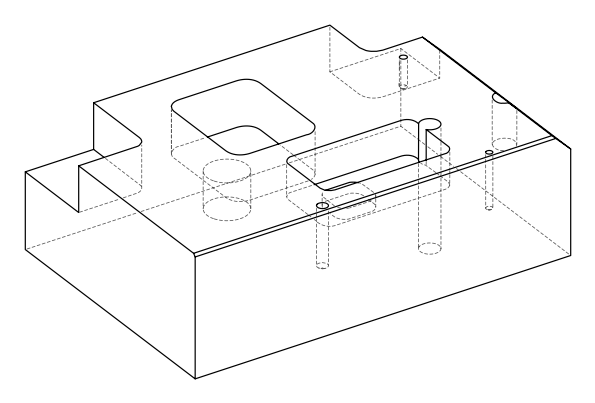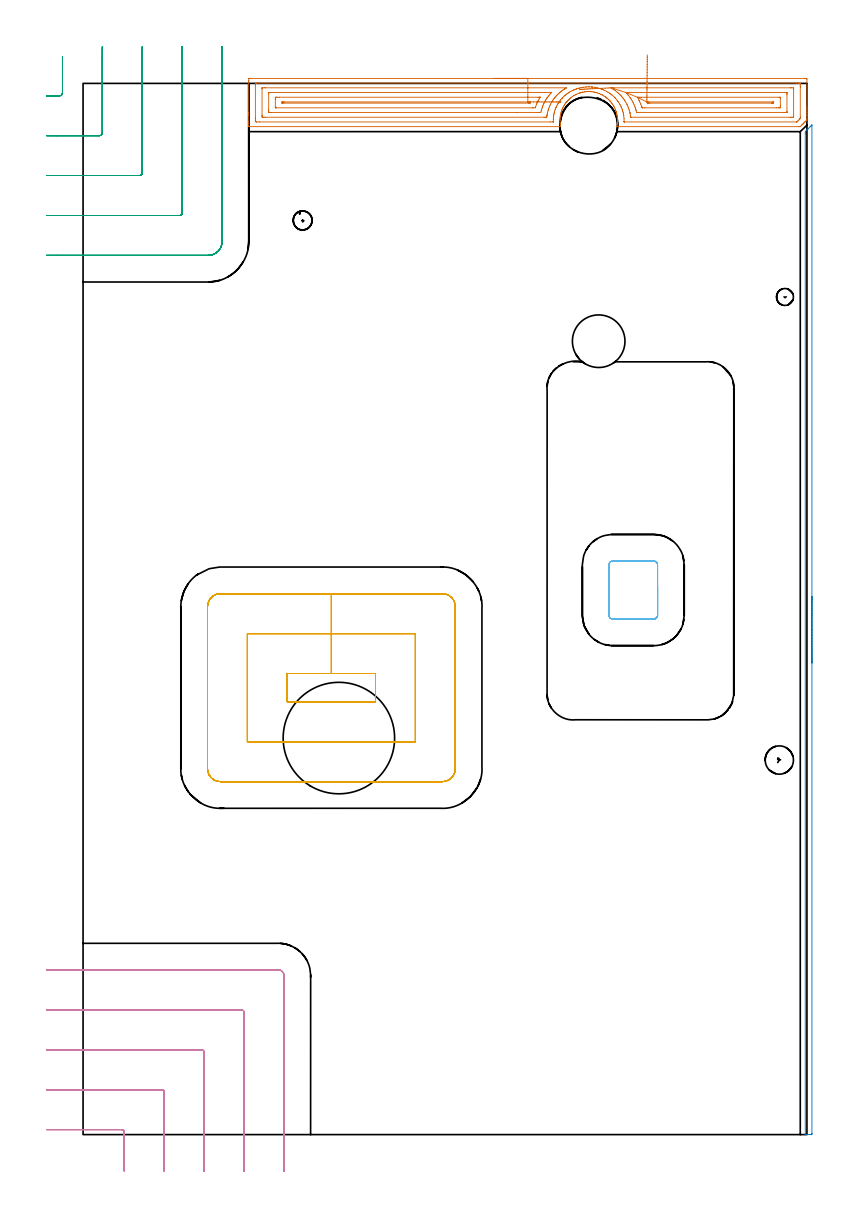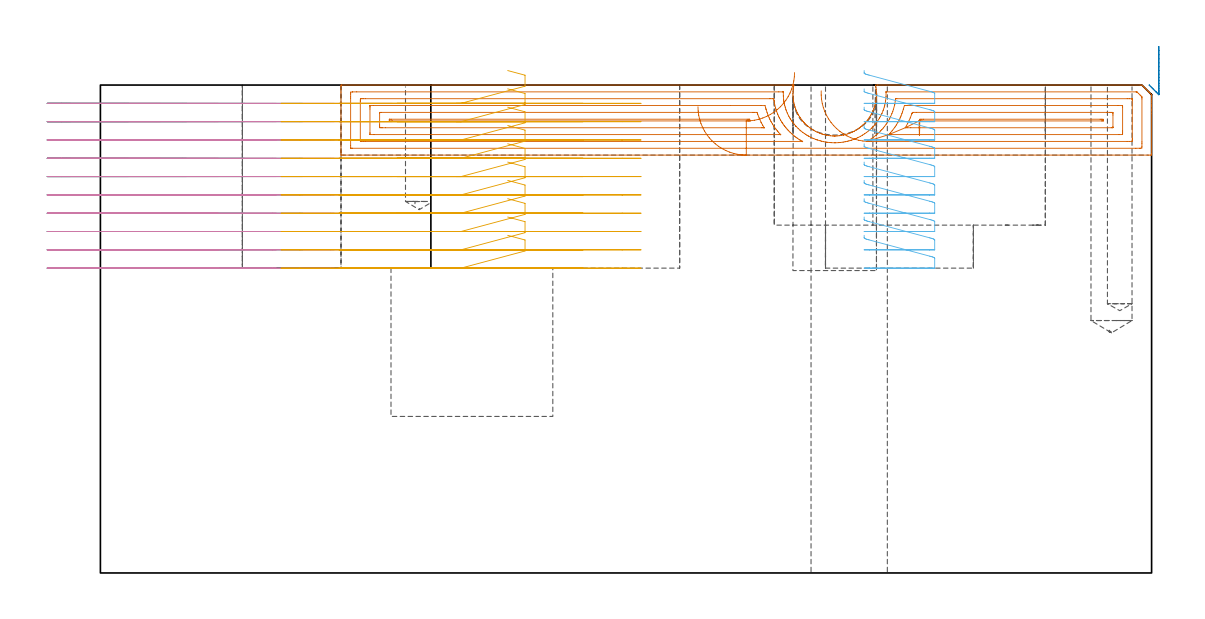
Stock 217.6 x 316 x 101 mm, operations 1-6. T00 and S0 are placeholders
(PLAN: 20 operations, 11 tool changes, 58.3 min)
(1 AREA_MILL | FG_CHAMFER_SURFACE | UGT0205_001 | 7.92 min | 18385 mm3)
(2 AREA_MILL_1 | FG_CHAMFER_SURFACE_1 | UGT0205_001 | 2.57 min | 605 mm3)
(3 MILL_CORNER_NOTCH_RECTANGULAR | CORNER_NOTCH_RECTANGULAR | NXT0201_012 | Follow Part, ap 4, ae 75% | 7.78 min | 110725 mm3)
(4 MILL_CORNER_NOTCH_RECTANGULAR_1 | CORNER_NOTCH_RECTANGULAR_1 | NXT0201_012 | Follow Part, ap 4, ae 75% | 9.56 min | 148318 mm3)
(5 MILL_RECTANGULAR_POCKET | POCKET_RECTANGULAR_STRAIGHT | NXT0201_012 | Follow Part, ap 4, ae 75% | 11.41 min | 244087 mm3)
(6 MILL_RECTANGULAR_POCKET_1 | POCKET_RECTANGULAR_STRAIGHT_1 | NXT0201_012 | Follow Part, ap 4, ae 75% | 2.33 min | 36065 mm3)
(7 MILL_RECTANGULAR_POCKET_2 | POCKET_RECTANGULAR_STRAIGHT_2 | NXT0201_011 | Follow Part, ap 3, ae 75% | 13.77 min | 145979 mm3)
(8 MILL_BLIND_HOLE_FROM_SOLID_MATERIAL | STEP1POCKET | NXT0201_011 | Spiral | 1 min | 8339 mm3)
(9 INDEXABLE_INSERT_DRILL_BLIND_HOLE_FROM_SOLID | STEP1POCKET_1 | NXT0302_014 | 0.14 min | 11086 mm3)
(10 DRILL_TO_ENLARGE_BLIND_HOLE | STEP1POCKET_1 | UGT0301_383 | 0.14 min | 15949 mm3)
(11 SPOT_DRILL | STEP1HOLE | NXT0321_9005460120000 | 0.03 min | 19 mm3)
(12 SPOT_DRILL_1 | STEP1POCKET_2 | NXT0321_9005460120000 | 0.03 min | 0 mm3)
(13 SPOT_DRILL_2 | STEP1POCKET_3 | NXT0321_9005460120000 | 0.03 min | 3 mm3)
(14 SPOT_DRILL_3 | STEP1POCKET_4 | NXT0321_9005460120000 | 0.03 min | 1 mm3)
(15 DRILL_BLIND_HOLE_INTO_CENTER | STEP1HOLE | UGT0301_480 | 0.06 min | 613 mm3)
(16 GUN_DRILL_THROUGH_HOLE | STEP1HOLE | UGT0307_007 | 0.56 min | 7292 mm3)
(17 DRILL_TO_ENLARGE_THROUGH_HOLE | STEP1HOLE | UGT0301_240 | 0.44 min | 11530 mm3)
(18 DRILL_BLIND_HOLE_INTO_CENTER_1 | STEP1POCKET_2 | UGT0301_480 | 0.21 min | 2807 mm3)
(19 DRILL_BLIND_HOLE_INTO_CENTER_2 | STEP1POCKET_3 | UGT0301_175 | 0.2 min | 947 mm3)
(20 DRILL_BLIND_HOLE_INTO_CENTER_3 | STEP1POCKET_4 | UGT0301_180 | 0.11 min | 612 mm3)
(TOOL UGT0205_001 | Chamfer Mill 20 x 3 x 45 deg. | D20 FL50 Z2)
(TOOL NXT0201_012 | ENDMILL 16mm [2P460-1600-NA 1630] | D16 FL38 Z6)
(TOOL NXT0201_011 | ENDMILL 12mm [2P460-1200-NA 1630] | D12 FL38 Z6)
(TOOL NXT0302_014 | Index. Insert Drill 21.5mm [880-D2150L25-03] | D21.5 PA176 FL65 Z2)
(TOOL UGT0301_383 | Twist Drill Flat Bottom 33.5 mm | D33.5 PA180 FL175 Z2)
(TOOL NXT0321_9005460120000 | NC Spot Drill, 142deg, 12mm, Carbide, Uncoated | D12 PA142 FL30 Z2)
(TOOL UGT0301_480 | Carbide Drill 8.5 mm | D8.5 PA118 FL75 Z2)
(TOOL UGT0307_007 | Gun Drill 10 mm | D10 PA130 FL24 Z1)
(TOOL UGT0301_240 | Twist Drill 15.8 mm | D15.8 PA118 FL120 Z2)
(TOOL UGT0301_175 | Twist Drill 5.1 mm | D5.1 PA118 FL50 Z2)
(TOOL UGT0301_180 | Twist Drill 5.7 mm | D5.7 PA118 FL55 Z2)
(OP 1 AREA_MILL)
G17 G21 G94 G90
T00 M6
G54
G17 G0 G90 X123.7 Y317.5 S1061 M3
G43 Z111. H0
Z96.5
G94 G1 X123.738 Z95.628 F250.
X123.852 Z94.764
X124.041 Z93.912
X124.303 Z93.08
X124.637 Z92.274
X125.04 Z91.5
X125.509 Z90.764
X126.04 Z90.072
X126.629 Z89.429
X127.272 Z88.84
X127.964 Z88.308
X128.7 Z87.84
X129.474 Z87.437
X130.28 Z87.103
X131.112 Z86.841
X131.964 Z86.652
X132.828 Z86.538
X133.7 Z86.5
X217.014
X217.335 Y317.496 Z86.502
X217.59 Y317.491 Z86.506
X217.6 Y317.231 Z86.766
Y308.915 Z95.08
Y308.305 Z95.692
Y308.025 Z95.972
Y307.415 Z96.582
Y307.134 Z96.862
Y306.573 Z97.426
Y306.244 Z97.755
Y305.342 Z98.658
X217.59 Y304.996 Z99.002
X217.507 Y304.909 Z99.089
X217.311 Y304.711 Z99.289
X217.213 Y304.613 Z99.387
X217.065 Y304.464 Z99.533
X217.014 Y304.414 Z99.585
X216.818 Y304.218 Z99.781
X216.768 Y304.167 Z99.83
X216.717 Y304.117 Z99.882
X216.522 Y303.921 Z100.078
X216.472 Y303.87 Z100.127
X216.42 Y303.819 Z100.179
X216.225 Y303.625 Z100.374
X216.175 Y303.574 Z100.423
X216.123 Y303.522 Z100.476
X216.008 Y303.408 Z100.591
X215.723 Y303.123 Z100.874
X215.603 Y303.005 Z100.991
X215.232 Y303. Z101.
X160.877
X160.451 Y303.007 Z100.993
X160.546 Y303.584 Z100.416
X160.584 Y303.88 Z100.12
X160.623 Y304.322 Z99.678
X160.641 Y304.765 Z99.235
X160.637 Y305.208 Z98.792
X160.607 Y305.651 Z98.349
X160.529 Y306.329 Z97.671
X160.49 Y306.536 Z97.464
X160.432 Y306.793 Z97.207
X160.389 Y306.98 Z97.019
X160.346 Y307.134 Z96.862
X160.266 Y307.421 Z96.577
X160.222 Y307.554 Z96.445
X160.116 Y307.866 Z96.132
X159.938 Y308.307 Z95.692
X159.634 Y308.96 Z95.037
X159.504 Y309.192 Z94.806
X159.224 Y309.64 Z94.359
X159.145 Y309.755 Z94.245
X158.922 Y310.078 Z93.922
X158.74 Y310.317 Z93.683
X158.501 Y310.593 Z93.405
X158.457 Y310.644 Z93.353
X158.409 Y310.695 Z93.301
X158.332 Y310.78 Z93.219
X158.204 Y310.917 Z93.082
X158.161 Y310.963 Z93.035
X157.907 Y311.209 Z92.789
X157.846 Y311.268 Z92.729
X157.61 Y311.471 Z92.528
X157.5 Y311.564 Z92.432
X157.473 Y311.585 Z92.411
X157.313 Y311.713 Z92.282
X157.144 Y311.849 Z92.15
X157.099 Y311.882 Z92.118
X156.951 Y311.988 Z92.012
X156.508 Y312.271 Z91.729
X156.489 Y312.283 Z91.717
X156.057 Y312.533 Z91.463
X155.976 Y312.574 Z91.42
X155.86 Y312.635 Z91.361
X155.66 Y312.734 Z91.264
X155.163 Y312.942 Z91.055
X154.718 Y313.103 Z90.895
X154.269 Y313.239 Z90.76
X153.823 Y313.348 Z90.652
X153.82
X153.374 Y313.431 Z90.566
X152.928 Y313.49 Z90.504
X152.48 Y313.528 Z90.467
X152.215 Y313.538 Z90.455
X152.033 Y313.546 Z90.448
X151.921 Y313.542 Z90.45
X151.82 Y313.539 Z90.454
X151.586 Y313.533 Z90.462
X151.138 Y313.499 Z90.497
X150.691 Y313.443 Z90.555
X150.243 Y313.361 Z90.637
X150.185 Y313.346 Z90.649
X149.797 Y313.255 Z90.741
X149.739 Y313.238 Z90.758
X149.664 Y313.217 Z90.781
X149.415 Y313.143 Z90.854
X149.348 Y313.123 Z90.874
X148.903 Y312.967 Z91.032
X148.342 Y312.735 Z91.265
X148.009 Y312.567 Z91.43
X147.557 Y312.31 Z91.687
X147.114 Y312.03 Z91.966
X146.856 Y311.849 Z92.15
X146.533 Y311.594 Z92.404
X146.323 Y311.415 Z92.581
X146.22 Y311.327 Z92.669
X146.026 Y311.139 Z92.857
X145.844 Y310.962 Z93.034
X145.729 Y310.836 Z93.16
X145.601 Y310.695 Z93.301
X145.432 Y310.512 Z93.488
X145.326 Y310.395 Z93.605
X145.215 Y310.25 Z93.746
X145.135 Y310.149 Z93.85
X145.08 Y310.078 Z93.921
X144.838 Y309.73 Z94.268
X144.776 Y309.64 Z94.359
X144.68 Y309.488 Z94.511
X144.494 Y309.193 Z94.807
X144.431 Y309.083 Z94.917
X144.393 Y309.006 Z94.993
X144.237 Y308.698 Z95.302
X144.058 Y308.307 Z95.692
X143.947 Y308.028 Z95.972
X143.884 Y307.867 Z96.133
X143.781 Y307.552 Z96.446
X143.737 Y307.42 Z96.576
X143.719 Y307.351 Z96.644
X143.661 Y307.134 Z96.861
X143.537 Y306.678 Z97.321
X143.509 Y306.536 Z97.464
X143.502 Y306.489 Z97.511
X143.439 Y306.094 Z97.906
X143.39 Y305.651 Z98.349
X143.363 Y305.208 Z98.792
X143.359 Y304.765 Z99.235
X143.377 Y304.322 Z99.678
X143.414 Y303.88 Z100.12
X143.435 Y303.702 Z100.298
X143.448 Y303.614 Z100.386
X143.502 Y303.296 Z100.704
X143.508 Y303.26 Z100.74
X143.541 Y303.1 Z100.899
X143.551 Y303.014 Z100.981
X143.55 Y303.005 Z100.99
X143.502 Y303. Z101.
X49.94
X49.81 Y303.003 Z100.988
X49.807 Y303.038 Z100.953
X49.8 Y303.361 Z100.638
Y303.903 Z100.096
Y304.464 Z99.531
Y306.525 Z97.473
Y307.134 Z96.86
Y316.622 Z87.375
X49.802 Y316.926 Z87.071
X49.807 Y317.491 Z86.506
X49.818 Y317.494 Z86.504
X50.386 Y317.5 Z86.5
X133.7
Y316.086 Z87.914
X214.341
X215.186 Y316.082 Z87.918
X215.232 Y316.079 Z87.921
X215.59 Y316.036 Z87.964
X215.597 Y315.672 Z88.329
X215.599 Y315.146 Z88.854
X215.6 Y314.778 Z89.222
Y305.877 Z98.123
X215.597 Y305.615 Z98.385
X215.593 Y305.485 Z98.515
X215.59 Y305.454 Z98.546
X215.566 Y305.426 Z98.574
X215.501 Y305.354 Z98.646
X215.368 Y305.218 Z98.782
X215.232 Y305.082 Z98.918
X214.922 Y304.773 Z99.227
X214.606 Y304.464 Z99.536
X214.577 Y304.439 Z99.561
X214.536 Y304.421 Z99.579
X214.44 Y304.417 Z99.583
X214.39 Y304.415 Z99.585
X162.709
X162.659 Y304.416 Z99.584
X162.645 Y304.418 Z99.582
X162.639 Y304.42 Z99.58
X162.635 Y304.433 Z99.567
X162.631 Y304.464 Z99.536
X162.626 Y305.388 Z98.612
X162.541 Y306.244 Z97.756
X162.525 Y306.378 Z97.622
X162.448 Y306.789 Z97.211
X162.37 Y307.134 Z96.866
X162.271 Y307.522 Z96.478
X162.109 Y308.025 Z95.975
X162.018 Y308.282 Z95.718
X161.768 Y308.899 Z95.101
X161.755 Y308.928 Z95.072
X161.473 Y309.5 Z94.5
X161.298 Y309.805 Z94.195
X160.877 Y310.461 Z93.539
X160.71 Y310.695 Z93.305
X160.392 Y311.105 Z92.895
X159.986 Y311.575 Z92.425
X159.981 Y311.58 Z92.42
X159.852 Y311.72 Z92.28
X159.684 Y311.887 Z92.113
X159.095 Y312.418 Z91.582
X159.025 Y312.475 Z91.525
X158.563 Y312.836 Z91.164
X158.204 Y313.084 Z90.916
X157.76 Y313.366 Z90.634
X157.313 Y313.627 Z90.373
X156.776 Y313.902 Z90.098
X156.422 Y314.052 Z89.948
X155.911 Y314.256 Z89.744
X155.531 Y314.388 Z89.612
X155.335 Y314.452 Z89.548
X154.922 Y314.568 Z89.432
X154.64 Y314.637 Z89.363
X154.154 Y314.742 Z89.258
X153.749 Y314.814 Z89.186
X153.107 Y314.897 Z89.103
X152.976 Y314.91 Z89.09
X152.858 Y314.918 Z89.082
X152.159 Y314.954 Z89.046
X151.967 Y314.955 Z89.045
X151.294 Y314.928 Z89.072
X151.076 Y314.911 Z89.089
X150.482 Y314.849 Z89.151
X150.342 Y314.831 Z89.169
X150.185 Y314.805 Z89.195
X149.72 Y314.72 Z89.28
X149.294 Y314.622 Z89.378
X149.002 Y314.547 Z89.453
X148.402 Y314.366 Z89.634
X148.319 Y314.339 Z89.661
X148.083 Y314.256 Z89.744
X147.673 Y314.095 Z89.905
X147.606 Y314.067 Z89.933
X147.511 Y314.026 Z89.974
X147.059 Y313.817 Z90.183
X146.62 Y313.587 Z90.413
X146.478 Y313.508 Z90.492
X146.234 Y313.366 Z90.634
X145.925 Y313.171 Z90.829
X145.729 Y313.043 Z90.957
X145.399 Y312.808 Z91.192
X144.972 Y312.475 Z91.525
X144.898 Y312.416 Z91.584
X144.877 Y312.398 Z91.602
X144.838 Y312.364 Z91.636
X144.436 Y311.987 Z92.013
X144.035 Y311.585 Z92.415
X143.992 Y311.541 Z92.459
X143.947 Y311.492 Z92.508
X143.576 Y311.066 Z92.934
X143.29 Y310.695 Z93.305
X143.191 Y310.561 Z93.439
X143.056 Y310.369 Z93.631
X142.836 Y310.025 Z93.975
X142.701 Y309.805 Z94.195
X142.509 Y309.461 Z94.539
X142.236 Y308.915 Z95.085
X142.213 Y308.867 Z95.133
X142.165 Y308.762 Z95.238
X141.961 Y308.229 Z95.771
X141.892 Y308.025 Z95.975
X141.746 Y307.553 Z96.447
X141.634 Y307.134 Z96.866
X141.557 Y306.824 Z97.176
X141.487 Y306.457 Z97.543
X141.456 Y306.244 Z97.756
X141.436 Y306.082 Z97.918
X141.375 Y305.354 Z98.646
X141.369 Y305.259 Z98.741
X141.364 Y304.464 Z99.536
X141.362 Y304.434 Z99.566
X141.351 Y304.421 Z99.579
X141.323 Y304.418 Z99.582
X141.274 Y304.417 Z99.583
X140.433 Y304.414 Z99.586
X53.059
X52.214 Y304.418 Z99.582
X52.168 Y304.421 Z99.579
X51.81 Y304.464 Z99.536
X51.803 Y304.828 Z99.172
X51.801 Y305.354 Z98.646
X51.8 Y305.722 Z98.278
X51.801 Y315.513 Z88.487
X51.808 Y316.036 Z87.964
X51.81 Y316.075 Z87.925
X51.97 Y316.082 Z87.918
X52.069 Y316.085 Z87.915
X52.119 Y316.086 Z87.914
X52.168
X133.7
Y314.672 Z89.328
X145.314 Y314.671 Z89.329
X145.315 Y314.67 Z89.33
X144.996 Y314.48 Z89.52
X144.838 Y314.385 Z89.615
X144.759 Y314.335 Z89.665
X144.636 Y314.256 Z89.744
X144.225 Y313.978 Z90.022
X143.947 Y313.781 Z90.219
X143.714 Y313.599 Z90.401
X143.424 Y313.366 Z90.634
X143.226 Y313.196 Z90.804
X143.056 Y313.044 Z90.956
X142.766 Y312.766 Z91.234
X142.477 Y312.475 Z91.525
X142.325 Y312.316 Z91.684
X142.165 Y312.143 Z91.857
X141.906 Y311.844 Z92.156
X141.699 Y311.585 Z92.415
X141.515 Y311.345 Z92.655
X141.274 Y311.011 Z92.989
X141.148 Y310.821 Z93.179
X141.069 Y310.695 Z93.305
X140.809 Y310.269 Z93.731
X140.558 Y309.805 Z94.195
X140.498 Y309.69 Z94.31
X140.383 Y309.455 Z94.545
X140.219 Y309.078 Z94.922
X140.154 Y308.915 Z95.085
X139.974 Y308.433 Z95.567
X139.844 Y308.025 Z95.975
X139.763 Y307.754 Z96.246
X139.597 Y307.134 Z96.866
X139.577 Y307.049 Z96.951
X139.492 Y306.583 Z97.417
X139.45 Y306.286 Z97.714
X139.444 Y306.244 Z97.756
X139.398 Y305.842 Z98.158
X139.385 Y305.835 Z98.165
X139.354 Y305.832 Z98.168
X139.321 Y305.83 Z98.17
X139.076 Y305.829 Z98.171
X138.601 Y305.828 Z98.172
X54.841 Y305.829 Z98.171
X54.365 Y305.83 Z98.17
X53.95 Y305.833 Z98.167
X53.821 Y305.835 Z98.165
X53.808 Y306.094 Z97.906
X53.803 Y306.244 Z97.756
X53.801 Y306.394 Z97.606
Y314.405 Z89.595
X53.806 Y314.556 Z89.444
X53.81 Y314.653 Z89.347
X53.825 Y314.665 Z89.335
X53.847 Y314.667 Z89.333
X53.95 Y314.669 Z89.331
X54.425 Y314.671 Z89.329
X54.841 Y314.672 Z89.328
X133.7
Y313.257 Z90.743
X140.492
X140.68 Y313.256 Z90.744
X140.774 Y313.253 Z90.747
X140.788 Y313.251 Z90.749
X140.789 Y313.25 Z90.75
X140.778 Y313.235 Z90.765
X140.383 Y312.799 Z91.201
X140.234 Y312.624 Z91.376
X140.112 Y312.475 Z91.525
X139.84 Y312.128 Z91.872
X139.492 Y311.656 Z92.344
X139.463 Y311.614 Z92.386
X139.444 Y311.585 Z92.415
X139.12 Y311.066 Z92.934
X138.899 Y310.695 Z93.305
X138.793 Y310.503 Z93.497
X138.601 Y310.14 Z93.86
X138.493 Y309.913 Z94.087
X138.445 Y309.805 Z94.195
X138.227 Y309.288 Z94.712
X138.086 Y308.915 Z95.085
X137.989 Y308.636 Z95.364
X137.795 Y308.025 Z95.975
X137.776 Y307.959 Z96.041
X137.71 Y307.711 Z96.289
X137.586 Y307.258 Z96.742
X136.819 Y307.245 Z96.755
X136.709 Y307.244 Z96.756
X130.404 Y307.243 Z96.757
X56.515
X55.832 Y307.248 Z96.752
X55.817 Y307.249 Z96.751
X55.81 Y307.257 Z96.743
X55.806 Y307.302 Z96.698
X55.802 Y307.396 Z96.604
X55.801 Y307.583 Z96.417
X55.8 Y307.957 Z96.043
X55.801 Y312.887 Z91.113
X55.803 Y313.092 Z90.908
X55.807 Y313.195 Z90.805
X55.81 Y313.242 Z90.758
X55.847 Y313.251 Z90.749
X56.623 Y313.257 Z90.743
X56.732
X133.7
Y311.843 Z92.157
X136.819
X137.077
X137.249 Y311.842 Z92.158
X137.385 Y311.838 Z92.162
X137.396 Y311.836 Z92.164
X137.397 Y311.833 Z92.167
X137.387 Y311.809 Z92.191
X137.095 Y311.309 Z92.691
X136.819 Y310.814 Z93.186
X136.778 Y310.735 Z93.265
X136.759 Y310.695 Z93.305
X136.498 Y310.126 Z93.874
X136.359 Y309.805 Z94.195
X136.066 Y309.053 Z94.947
X136.018 Y308.915 Z95.085
X135.995 Y308.848 Z95.152
X135.928 Y308.664 Z95.336
X135.293 Y308.659 Z95.341
X135.037 Y308.658 Z95.342
X58.147
X57.975 Y308.66 Z95.34
X57.839 Y308.664 Z95.336
X57.809 Y308.666 Z95.334
X57.806 Y308.679 Z95.321
X57.804 Y308.713 Z95.287
X57.801 Y308.915 Z95.085
X57.8 Y311.3 Z92.7
X57.803 Y311.585 Z92.415
X57.806 Y311.736 Z92.264
X57.81 Y311.811 Z92.189
X57.823 Y311.836 Z92.164
X57.89 Y311.838 Z92.162
X58.149 Y311.842 Z92.158
X58.406 Y311.843 Z92.157
X59.038
X133.7
X133.698 Y310.429 Z93.571
X133.787
X134.146 Y310.427 Z93.573
X134.417 Y310.424 Z93.576
X134.514 Y310.421 Z93.579
X134.49 Y310.351 Z93.649
X134.471 Y310.303 Z93.697
X134.419 Y310.188 Z93.812
X134.368 Y310.078 Z93.922
X134.345 Y310.076 Z93.924
X134.285 Y310.073 Z93.927
X134.146 Y310.072 Z93.928
X133.879 Y310.071 Z93.929
X60.188 Y310.072 Z93.928
X59.919 Y310.074 Z93.926
X59.84 Y310.077 Z93.923
X59.81 Y310.08 Z93.92
X59.808 Y310.097 Z93.903
X59.802 Y310.19 Z93.81
X59.803 Y310.346 Z93.654
X59.807 Y310.399 Z93.601
X59.809 Y310.417 Z93.583
X59.831 Y310.422 Z93.578
X60.188 Y310.426 Z93.574
X60.455 Y310.428 Z93.572
X133.698 Y310.429 Z93.571
X134.57 Y310.428 Z93.61
X135.435 Y310.427 Z93.725
X136.286 Y310.426 Z93.915
X137.118 Y310.425 Z94.178
X137.923 Y310.424 Z94.513
X138.697 Y310.423 Z94.917
X139.432 Y310.422 Z95.387
X140.123 Y310.421 Z95.919
X140.766 Y310.42 Z96.509
X141.355 Z97.153
X141.885 Y310.419 Z97.845
X142.353 Y310.418 Z98.582
X142.755 Z99.356
X143.087 Y310.417 Z100.162
X143.349 Z100.995
X143.537 Z101.847
X143.649 Z102.712
X143.686 Z103.583
G0 X149.209 Y314.21 Z99.801
G1 X149.205 Z98.929
X149.277 Y314.213 Z98.06
X149.425 Y314.22 Z97.2
X149.647 Y314.231 Z96.356
X149.942 Y314.245 Z95.535
X150.307 Y314.263 Z94.743
X150.739 Y314.283 Z93.986
X151.236 Y314.307 Z93.269
X151.793 Y314.334 Z92.598
X152.407 Y314.363 Z91.979
X153.072 Y314.395 Z91.415
X153.784 Y314.429 Z90.912
X154.537 Y314.465 Z90.473
X155.325 Y314.503 Z90.101
X156.143 Y314.542 Z89.799
X156.983 Y314.582 Z89.57
X157.841 Y314.624 Z89.415
X158.709 Y314.665 Z89.335
X158.737 Y314.666 Z89.334
X158.913 Y314.67 Z89.33
X159.095 Y314.671 Z89.329
X159.57
X212.559
X213.035 Y314.67 Z89.33
X213.45 Y314.666 Z89.334
X213.579 Y314.665 Z89.335
X213.592 Y314.406 Z89.594
X213.597 Y314.256 Z89.744
X213.599 Y314.106 Z89.894
Y306.095 Z97.905
X213.593 Y305.944 Z98.056
X213.59 Y305.903 Z98.097
X213.578 Y305.887 Z98.113
X213.543 Y305.852 Z98.148
X213.523 Y305.835 Z98.165
X213.501 Y305.833 Z98.167
X213.45 Y305.831 Z98.169
X212.975 Y305.829 Z98.171
X212.559 Y305.828 Z98.172
X164.857 Y305.829 Z98.171
X164.646 Y305.83 Z98.17
X164.612 Y305.833 Z98.167
X164.602 Y305.835 Z98.165
X164.597 Y305.847 Z98.153
X164.588 Y305.893 Z98.107
X164.56 Y306.126 Z97.874
X164.544 Y306.244 Z97.756
X164.442 Y306.969 Z97.031
X164.405 Y307.134 Z96.866
X164.394 Y307.182 Z96.818
X164.158 Y308.025 Z95.975
X164.029 Y308.437 Z95.563
X163.839 Y308.915 Z95.085
X163.55 Y309.587 Z94.413
X163.446 Y309.805 Z94.195
X163.347 Y310.008 Z93.992
X162.921 Y310.695 Z93.305
X162.659 Y311.098 Z92.902
X162.301 Y311.585 Z92.415
X162.062 Y311.884 Z92.117
X161.768 Y312.22 Z91.78
X161.531 Y312.475 Z91.525
X161.2 Y312.801 Z91.199
X160.877 Y313.098 Z90.902
X160.573 Y313.366 Z90.634
X159.986 Y313.83 Z90.17
X159.355 Y314.256 Z89.744
X159.095 Y314.424 Z89.576
X158.961 Y314.506 Z89.494
X158.837 Y314.582 Z89.418
X158.709 Y314.665 Z89.335
X163.228 Y313.252 Z90.748
X163.234 Y313.253 Z90.747
X163.268 Y313.255 Z90.745
X163.55 Y313.257 Z90.743
X163.659
X210.885
X211.568 Y313.252 Z90.748
X211.583 Y313.251 Z90.749
X211.59 Y313.243 Z90.757
X211.594 Y313.198 Z90.802
X211.598 Y313.104 Z90.896
X211.599 Y312.917 Z91.083
X211.6 Y312.543 Z91.457
X211.599 Y307.613 Z96.387
X211.597 Y307.408 Z96.592
X211.593 Y307.305 Z96.695
X211.59 Y307.258 Z96.742
X211.553 Y307.249 Z96.751
X210.777 Y307.243 Z96.757
X210.668
X167.006
X166.615 Y307.247 Z96.753
X166.428 Y307.25 Z96.75
X166.224 Y307.951 Z96.049
X166.196 Y308.052 Z95.948
X166.038 Y308.556 Z95.444
X165.913 Y308.915 Z95.085
X165.718 Y309.42 Z94.58
X165.545 Y309.805 Z94.195
X165.333 Y310.269 Z93.731
X165.098 Y310.695 Z93.305
X164.758 Y311.269 Z92.731
X164.55 Y311.585 Z92.415
X164.442 Y311.746 Z92.254
X163.886 Y312.475 Z91.525
X163.55 Y312.874 Z91.126
X163.308 Y313.15 Z90.85
X163.268 Y313.196 Z90.804
X163.23 Y313.246 Z90.754
X163.228 Y313.252 Z90.748
X166.613 Y311.836 Z92.164
X166.86 Y311.84 Z92.16
X167.115 Y311.842 Z92.158
X167.748 Y311.843 Z92.157
X209.253 Y311.842 Z92.158
X209.425 Y311.84 Z92.16
X209.561 Y311.836 Z92.164
X209.591 Y311.834 Z92.166
X209.594 Y311.821 Z92.179
X209.596 Y311.787 Z92.213
X209.599 Y311.585 Z92.415
X209.6 Y309.2 Z94.8
X209.597 Y308.915 Z95.085
X209.594 Y308.764 Z95.236
X209.59 Y308.689 Z95.311
X209.577 Y308.664 Z95.336
X209.51 Y308.662 Z95.338
X209.251 Y308.658 Z95.342
X208.994 Y308.657 Z95.343
X208.362
X168.897
X168.262 Y308.659 Z95.341
X168.135 Y308.661 Z95.339
X168.078 Y308.664 Z95.336
X168.006 Y308.846 Z95.154
X167.982 Y308.915 Z95.085
X167.97 Y308.95 Z95.05
X167.635 Y309.805 Z94.195
X167.352 Y310.458 Z93.542
X167.237 Y310.695 Z93.305
X167.115 Y310.938 Z93.062
X166.613 Y311.836 Z92.164
X169.484 Y310.422 Z93.578
X169.52 Y310.424 Z93.576
X169.609 Y310.427 Z93.573
X169.788 Y310.428 Z93.572
X170.054 Y310.429 Z93.571
X207.212 Y310.428 Z93.572
X207.482 Y310.426 Z93.574
X207.56 Y310.423 Z93.577
X207.59 Y310.42 Z93.58
X207.592 Y310.403 Z93.597
X207.597 Y310.311 Z93.689
X207.59 Y310.087 Z93.913
X207.366 Y310.078 Z93.922
X207.212 Y310.074 Z93.926
X206.945 Y310.072 Z93.928
X170.412
X170.054 Y310.074 Z93.926
X169.788 Y310.078 Z93.922
X169.621 Y310.083 Z93.917
X169.549 Y310.251 Z93.749
X169.484 Y310.407 Z93.593
Y310.422 Z93.578
X169.49 Y311.066 Z92.988
X169.496 Y311.758 Z92.457
X169.502 Y312.493 Z91.988
X169.509 Y313.267 Z91.586
X169.516 Y314.073 Z91.252
X169.523 Y314.905 Z90.989
X169.53 Y315.757 Z90.801
X169.538 Y316.622 Z90.687
X169.545 Y317.493 Z90.649
X169.553 Y318.365 Z90.687
X169.56 Y319.23 Z90.801
X169.567 Y320.081 Z90.99
X169.574 Y320.913 Z91.252
X169.581 Y321.719 Z91.586
X169.588 Y322.493 Z91.989
X169.594 Y323.229 Z92.457
X169.6 Y323.921 Z92.988
X169.606 Y324.564 Z93.578
G0 Z111.
M5
M2
(OP 2 AREA_MILL_1)
G17 G21 G94 G90
T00 M6
G54
G17 G0 G90 X219.1 Y161.75 S1061 M3
G43 Z111. H0
Z109.
G94 G1 Y161.712 Z108.128 F250.
Y161.598 Z107.264
Y161.409 Z106.412
Y161.147 Z105.58
Y160.813 Z104.774
Y160.41 Z104.
Y159.942 Z103.264
Y159.41 Z102.572
Y158.821 Z101.929
Y158.178 Z101.34
Y157.486 Z100.808
Y156.75 Z100.34
Y155.976 Z99.937
Y155.17 Z99.603
Y154.338 Z99.341
Y153.486 Z99.152
Y152.622 Z99.038
Y151.75 Z99.
Y0.351
X219.097 Y0.183 Z99.003
X219.091 Y0.002 Z99.005
X218.907 Y0. Z99.189
X218.544 Z99.551
X217.817 Z100.282
X217.554 Z100.545
X217.144 Y0.007 Z100.948
X217.103 Y0.01 Z100.988
X217.1 Y0.183 Z101.
Y301.081
X217.106 Y301.501 Z100.992
X217.186 Y301.587 Z100.911
X217.656 Y302.057 Z100.441
X217.889 Y302.289 Z100.211
X218.544 Y302.946 Z99.552
X218.762 Y303.162 Z99.338
X218.989 Y303.39 Z99.11
X219.069 Y303.466 Z99.03
X219.094 Y303.483 Z99.004
X219.099 Y303.466 Z98.999
X219.1 Y151.75 Z99.
Y150.878 Z99.038
Y150.014 Z99.152
Y149.162 Z99.341
Y148.33 Z99.603
Y147.524 Z99.937
Y146.75 Z100.34
Y146.014 Z100.808
Y145.322 Z101.34
Y144.679 Z101.929
Y144.09 Z102.572
Y143.558 Z103.264
Y143.09 Z104.
Y142.687 Z104.774
Y142.353 Z105.58
Y142.091 Z106.412
Y141.902 Z107.264
Y141.788 Z108.128
Y141.75 Z109.
G0 Z111.
M5
M2
(OP 3 MILL_CORNER_NOTCH_RECTANGULAR)
G17 G21 G94 G90
T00 M6
G54
G17 G0 G90 X-11. Y312.3 S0 M3
G43 Z111. H1
Z97.21
G94 G1 X-8. F250.
X-6.995 F500.
G3 X-6.2 Y313.096 R0.8
G1 Y321.056
Y324.056 F250.
G0 Z111.
X-11. Y300.3
Z97.21
G1 X-8.
X5.004 F500.
G3 X5.8 Y301.096 R0.8
G1 Y323.746
X5.801 Y324.
X5.822 Y327. F250.
G0 Z111.
X-11. Y288.3
Z97.21
G1 X-8.
X17.004 F500.
G3 X17.8 Y289.096 R0.8
G1 Y323.746
G2 X17.801 Y324. R24.
G1 X17.833 Y327. F250.
G0 Z111.
X-11. Y276.3
Z97.21
G1 X-8.
X29.004 F500.
G3 X29.8 Y277.096 R0.8
G1 Y323.746
G2 X29.803 Y324. R12.
G1 X29.866 Y326.999 F250.
G0 Z111.
X-11. Y264.3
Z97.21
G1 X-8.
X37.6 F500.
G3 X41.8 Y268.5 R4.2
G1 Y323.746
Y326.746 F250.
G0 Z111.
X-11. Y312.3
Z93.42
G1 X-8.
X-6.995 F500.
G3 X-6.2 Y313.096 R0.8
G1 Y321.056
Y324.056 F250.
G0 Z111.
X-11. Y300.3
Z93.42
G1 X-8.
X5.004 F500.
G3 X5.8 Y301.096 R0.8
G1 Y313.096
Y324.
Y327. F250.
G0 Z111.
X-11. Y288.3
Z93.42
G1 X-8.
X17.004 F500.
G3 X17.8 Y289.096 R0.8
G1 Y301.096
Y324.
X17.801 Y327. F250.
G0 Z111.
X-11. Y276.3
Z93.42
G1 X-8.
X29.004 F500.
G3 X29.8 Y277.096 R0.8
G1 Y289.096
Y324.
X29.801 Y327. F250.
G0 Z111.
X-11. Y264.3
Z93.42
G1 X-8.
X37.6 F500.
G3 X41.8 Y268.5 R4.2
G1 Y323.995
Y326.995 F250.
G0 Z111.
X-11. Y312.3
Z89.63
G1 X-8.
X-6.995 F500.
G3 X-6.2 Y313.096 R0.8
G1 Y321.056
Y324.056 F250.
G0 Z111.
X-11. Y300.3
Z89.63
G1 X-8.
X5.004 F500.
G3 X5.8 Y301.096 R0.8
G1 Y324.
Y327. F250.
G0 Z111.
X-11. Y288.3
Z89.63
G1 X-8.
X17.004 F500.
G3 X17.8 Y289.096 R0.8
G1 Y324.
Y327. F250.
G0 Z111.
X-11. Y276.3
Z89.63
G1 X-8.
X29.004 F500.
G3 X29.8 Y277.096 R0.8
G1 Y324.
Y327. F250.
G0 Z111.
X-11. Y264.3
Z89.63
G1 X-8.
X37.6 F500.
G3 X41.8 Y268.5 R4.2
G1 Y324.
Y327. F250.
G0 Z111.
X-11. Y312.3
Z85.84
G1 X-8.
X-6.996 F500.
G3 X-6.2 Y313.096 R0.8
G1 Y321.056
Y324.056 F250.
G0 Z111.
X-11. Y300.3
Z85.84
G1 X-8.
X5.004 F500.
G3 X5.8 Y301.096 R0.8
G1 Y324.
Y327. F250.
G0 Z111.
X-11. Y288.3
Z85.84
G1 X-8.
X17.004 F500.
G3 X17.8 Y289.096 R0.8
G1 Y324.
Y327. F250.
G0 Z111.
X-11. Y276.3
Z85.84
G1 X-8.
X29.004 F500.
G3 X29.8 Y277.096 R0.8
G1 Y324.
Y327. F250.
G0 Z111.
X-11. Y264.3
Z85.84
G1 X-8.
X37.6 F500.
G3 X41.8 Y268.5 R4.2
G1 Y324.
Y327. F250.
G0 Z111.
X-11. Y312.3
Z82.05
G1 X-8.
X-6.996 F500.
G3 X-6.2 Y313.096 R0.8
G1 Y321.056
Y324.056 F250.
G0 Z111.
X-11. Y300.3
Z82.05
G1 X-8.
X5.004 F500.
G3 X5.8 Y301.096 R0.8
G1 Y324.
Y327. F250.
G0 Z111.
X-11. Y288.3
Z82.05
G1 X-8.
X17.004 F500.
G3 X17.8 Y289.096 R0.8
G1 Y324.
Y327. F250.
G0 Z111.
X-11. Y276.3
Z82.05
G1 X-8.
X29.004 F500.
G3 X29.8 Y277.096 R0.8
G1 Y324.
Y327. F250.
G0 Z111.
X-11. Y264.3
Z82.05
G1 X-8.
X37.6 F500.
G3 X41.8 Y268.5 R4.2
G1 Y324.
Y327. F250.
G0 Z111.
X-11. Y312.3
Z78.26
G1 X-8.
X-6.996 F500.
G3 X-6.2 Y313.096 R0.8
G1 Y321.056
Y324.056 F250.
G0 Z111.
X-11. Y300.3
Z78.26
G1 X-8.
X5.004 F500.
G3 X5.8 Y301.096 R0.8
G1 Y324.
Y327. F250.
G0 Z111.
X-11. Y288.3
Z78.26
G1 X-8.
X17.004 F500.
G3 X17.8 Y289.096 R0.8
G1 Y324.
Y327. F250.
G0 Z111.
X-11. Y276.3
Z78.26
G1 X-8.
X29.004 F500.
G3 X29.8 Y277.096 R0.8
G1 Y324.
Y327. F250.
G0 Z111.
X-11. Y264.3
Z78.26
G1 X-8.
X37.6 F500.
G3 X41.8 Y268.5 R4.2
G1 Y324.
Y327. F250.
G0 Z111.
X-11. Y312.3
Z74.47
G1 X-8.
X-6.996 F500.
G3 X-6.2 Y313.096 R0.8
G1 Y321.056
Y324.056 F250.
G0 Z111.
X-11. Y300.3
Z74.47
G1 X-8.
X5.004 F500.
G3 X5.8 Y301.096 R0.8
G1 Y324.
Y327. F250.
G0 Z111.
X-11. Y288.3
Z74.47
G1 X-8.
X17.004 F500.
G3 X17.8 Y289.096 R0.8
G1 Y324.
Y327. F250.
G0 Z111.
X-11. Y276.3
Z74.47
G1 X-8.
X29.004 F500.
G3 X29.8 Y277.096 R0.8
G1 Y324.
Y327. F250.
G0 Z111.
X-11. Y264.3
Z74.47
G1 X-8.
X37.6 F500.
G3 X41.8 Y268.5 R4.2
G1 Y324.
Y327. F250.
G0 Z111.
X-11. Y312.3
Z70.68
G1 X-8.
X-6.996 F500.
G3 X-6.2 Y313.096 R0.8
G1 Y321.056
Y324.056 F250.
G0 Z111.
X-11. Y300.3
Z70.68
G1 X-8.
X5.004 F500.
G3 X5.8 Y301.096 R0.8
G1 Y324.
Y327. F250.
G0 Z111.
X-11. Y288.3
Z70.68
G1 X-8.
X17.004 F500.
G3 X17.8 Y289.096 R0.8
G1 Y324.
Y327. F250.
G0 Z111.
X-11. Y276.3
Z70.68
G1 X-8.
X29.004 F500.
G3 X29.8 Y277.096 R0.8
G1 Y324.
Y327. F250.
G0 Z111.
X-11. Y264.3
Z70.68
G1 X-8.
X37.6 F500.
G3 X41.8 Y268.5 R4.2
G1 Y324.
Y327. F250.
G0 Z111.
X-11. Y312.3
Z66.89
G1 X-8.
X-6.996 F500.
G3 X-6.2 Y313.096 R0.8
G1 Y321.056
Y324.056 F250.
G0 Z111.
X-11. Y300.3
Z66.89
G1 X-8.
X5.004 F500.
G3 X5.8 Y301.096 R0.8
G1 Y324.
Y327. F250.
G0 Z111.
X-11. Y288.3
Z66.89
G1 X-8.
X17.004 F500.
G3 X17.8 Y289.096 R0.8
G1 Y324.
Y327. F250.
G0 Z111.
X-11. Y276.3
Z66.89
G1 X-8.
X29.004 F500.
G3 X29.8 Y277.096 R0.8
G1 Y324.
Y327. F250.
G0 Z111.
X-11. Y264.3
Z66.89
G1 X-8.
X37.6 F500.
G3 X41.8 Y268.5 R4.2
G1 Y324.
Y327. F250.
G0 Z111.
X-11. Y312.3
Z63.1
G1 X-8.
X-6.996 F500.
G3 X-6.2 Y313.096 R0.8
G1 Y321.056
Y324.056 F250.
G0 Z111.
X-11. Y300.3
Z63.1
G1 X-8.
X5.004 F500.
G3 X5.8 Y301.096 R0.8
G1 Y324.
Y327. F250.
G0 Z111.
X-11. Y288.3
Z63.1
G1 X-8.
X17.004 F500.
G3 X17.8 Y289.096 R0.8
G1 Y324.
Y327. F250.
G0 Z111.
X-11. Y276.3
Z63.1
G1 X-8.
X29.004 F500.
G3 X29.8 Y277.096 R0.8
G1 Y324.
Y327. F250.
G0 Z111.
X-11. Y264.3
Z63.1
G1 X-8.
X37.6 F500.
G3 X41.8 Y268.5 R4.2
G1 Y324.
Y327. F250.
G0 Z111.
M5
M2
(OP 4 MILL_CORNER_NOTCH_RECTANGULAR_1)
G17 G21 G94 G90
T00 M6
G54
G17 G0 G90 X12.4 Y-11. S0 M3
G43 Z111. H1
Z97.21
G94 G1 Y-8. F250.
Y0.704 F500.
G3 X11.604 Y1.5 R0.8
G1 X-8.
X-11. F250.
G0 Z111.
X24.4 Y-11.
Z97.21
G1 Y-8.
Y12.704 F500.
G3 X23.604 Y13.5 R0.8
G1 X-8.
X-11. F250.
G0 Z111.
X36.4 Y-11.
Z97.21
G1 Y-8.
Y24.704 F500.
G3 X35.604 Y25.5 R0.8
G1 X-8.
X-11. F250.
G0 Z111.
X48.4 Y-11.
Z97.21
G1 Y-8.
Y36.704 F500.
G3 X47.604 Y37.5 R0.8
G1 X-8.
X-11. F250.
G0 Z111.
X60.4 Y-11.
Z97.21
G1 Y-8.
Y47.8 F500.
G3 X58.7 Y49.5 R1.7
G1 X-8.
X-11. F250.
G0 Z111.
X12.4 Y-11.
Z93.42
G1 Y-8.
Y0.705 F500.
G3 X11.605 Y1.5 R0.8
G1 X-8.
X-11. F250.
G0 Z111.
X24.4 Y-11.
Z93.42
G1 Y-8.
Y12.704 F500.
G3 X23.604 Y13.5 R0.8
G1 X-8.
X-11. F250.
G0 Z111.
X36.4 Y-11.
Z93.42
G1 Y-8.
Y24.704 F500.
G3 X35.604 Y25.5 R0.8
G1 X-8.
X-11. F250.
G0 Z111.
X48.4 Y-11.
Z93.42
G1 Y-8.
Y36.704 F500.
G3 X47.604 Y37.5 R0.8
G1 X-8.
X-11. F250.
G0 Z111.
X60.4 Y-11.
Z93.42
G1 Y-8.
Y47.8 F500.
G3 X58.7 Y49.5 R1.7
G1 X-8.
X-11. F250.
G0 Z111.
X12.4 Y-11.
Z89.63
G1 Y-8.
Y0.704 F500.
G3 X11.604 Y1.5 R0.8
G1 X-8.
X-11. F250.
G0 Z111.
X24.4 Y-11.
Z89.63
G1 Y-8.
Y12.704 F500.
G3 X23.604 Y13.5 R0.8
G1 X-8.
X-11. F250.
G0 Z111.
X36.4 Y-11.
Z89.63
G1 Y-8.
Y24.704 F500.
G3 X35.604 Y25.5 R0.8
G1 X-8.
X-11. F250.
G0 Z111.
X48.4 Y-11.
Z89.63
G1 Y-8.
Y36.704 F500.
G3 X47.604 Y37.5 R0.8
G1 X-8.
X-11. F250.
G0 Z111.
X60.4 Y-11.
Z89.63
G1 Y-8.
Y47.8 F500.
G3 X58.7 Y49.5 R1.7
G1 X-8.
X-11. F250.
G0 Z111.
X12.4 Y-11.
Z85.84
G1 Y-8.
Y0.705 F500.
G3 X11.605 Y1.5 R0.8
G1 X-8.
X-11. F250.
G0 Z111.
X24.4 Y-11.
Z85.84
G1 Y-8.
Y12.704 F500.
G3 X23.604 Y13.5 R0.8
G1 X-8.
X-11. F250.
G0 Z111.
X36.4 Y-11.
Z85.84
G1 Y-8.
Y24.704 F500.
G3 X35.604 Y25.5 R0.8
G1 X-8.
X-11. F250.
G0 Z111.
X48.4 Y-11.
Z85.84
G1 Y-8.
Y36.704 F500.
G3 X47.604 Y37.5 R0.8
G1 X-8.
X-11. F250.
G0 Z111.
X60.4 Y-11.
Z85.84
G1 Y-8.
Y47.8 F500.
G3 X58.7 Y49.5 R1.7
G1 X-8.
X-11. F250.
G0 Z111.
X12.4 Y-11.
Z82.05
G1 Y-8.
Y0.705 F500.
G3 X11.605 Y1.5 R0.8
G1 X-8.
X-11. F250.
G0 Z111.
X24.4 Y-11.
Z82.05
G1 Y-8.
Y12.704 F500.
G3 X23.604 Y13.5 R0.8
G1 X-8.
X-11. F250.
G0 Z111.
X36.4 Y-11.
Z82.05
G1 Y-8.
Y24.704 F500.
G3 X35.604 Y25.5 R0.8
G1 X-8.
X-11. F250.
G0 Z111.
X48.4 Y-11.
Z82.05
G1 Y-8.
Y36.704 F500.
G3 X47.604 Y37.5 R0.8
G1 X-8.
X-11. F250.
G0 Z111.
X60.4 Y-11.
Z82.05
G1 Y-8.
Y47.8 F500.
G3 X58.7 Y49.5 R1.7
G1 X-8.
X-11. F250.
G0 Z111.
X12.4 Y-11.
Z78.26
G1 Y-8.
Y0.705 F500.
G3 X11.605 Y1.5 R0.8
G1 X-8.
X-11. F250.
G0 Z111.
X24.4 Y-11.
Z78.26
G1 Y-8.
Y12.704 F500.
G3 X23.604 Y13.5 R0.8
G1 X-8.
X-11. F250.
G0 Z111.
X36.4 Y-11.
Z78.26
G1 Y-8.
Y24.704 F500.
G3 X35.604 Y25.5 R0.8
G1 X-8.
X-11. F250.
G0 Z111.
X48.4 Y-11.
Z78.26
G1 Y-8.
Y36.704 F500.
G3 X47.604 Y37.5 R0.8
G1 X-8.
X-11. F250.
G0 Z111.
X60.4 Y-11.
Z78.26
G1 Y-8.
Y47.8 F500.
G3 X58.7 Y49.5 R1.7
G1 X-8.
X-11. F250.
G0 Z111.
X12.4 Y-11.
Z74.47
G1 Y-8.
Y0.705 F500.
G3 X11.605 Y1.5 R0.8
G1 X-8.
X-11. F250.
G0 Z111.
X24.4 Y-11.
Z74.47
G1 Y-8.
Y12.704 F500.
G3 X23.604 Y13.5 R0.8
G1 X-8.
X-11. F250.
G0 Z111.
X36.4 Y-11.
Z74.47
G1 Y-8.
Y24.704 F500.
G3 X35.604 Y25.5 R0.8
G1 X-8.
X-11. F250.
G0 Z111.
X48.4 Y-11.
Z74.47
G1 Y-8.
Y36.704 F500.
G3 X47.604 Y37.5 R0.8
G1 X-8.
X-11. F250.
G0 Z111.
X60.4 Y-11.
Z74.47
G1 Y-8.
Y47.8 F500.
G3 X58.7 Y49.5 R1.7
G1 X-8.
X-11. F250.
G0 Z111.
X12.4 Y-11.
Z70.68
G1 Y-8.
Y0.705 F500.
G3 X11.605 Y1.5 R0.8
G1 X-8.
X-11. F250.
G0 Z111.
X24.4 Y-11.
Z70.68
G1 Y-8.
Y12.704 F500.
G3 X23.604 Y13.5 R0.8
G1 X-8.
X-11. F250.
G0 Z111.
X36.4 Y-11.
Z70.68
G1 Y-8.
Y24.704 F500.
G3 X35.604 Y25.5 R0.8
G1 X-8.
X-11. F250.
G0 Z111.
X48.4 Y-11.
Z70.68
G1 Y-8.
Y36.704 F500.
G3 X47.604 Y37.5 R0.8
G1 X-8.
X-11. F250.
G0 Z111.
X60.4 Y-11.
Z70.68
G1 Y-8.
Y47.8 F500.
G3 X58.7 Y49.5 R1.7
G1 X-8.
X-11. F250.
G0 Z111.
X12.4 Y-11.
Z66.89
G1 Y-8.
Y0.705 F500.
G3 X11.605 Y1.5 R0.8
G1 X-8.
X-11. F250.
G0 Z111.
X24.4 Y-11.
Z66.89
G1 Y-8.
Y12.704 F500.
G3 X23.604 Y13.5 R0.8
G1 X-8.
X-11. F250.
G0 Z111.
X36.4 Y-11.
Z66.89
G1 Y-8.
Y24.704 F500.
G3 X35.604 Y25.5 R0.8
G1 X-8.
X-11. F250.
G0 Z111.
X48.4 Y-11.
Z66.89
G1 Y-8.
Y36.704 F500.
G3 X47.604 Y37.5 R0.8
G1 X-8.
X-11. F250.
G0 Z111.
X60.4 Y-11.
Z66.89
G1 Y-8.
Y47.8 F500.
G3 X58.7 Y49.5 R1.7
G1 X-8.
X-11. F250.
G0 Z111.
X12.4 Y-11.
Z63.1
G1 Y-8.
Y0.705 F500.
G3 X11.605 Y1.5 R0.8
G1 X-8.
X-11. F250.
G0 Z111.
X24.4 Y-11.
Z63.1
G1 Y-8.
Y12.704 F500.
G3 X23.604 Y13.5 R0.8
G1 X-8.
X-11. F250.
G0 Z111.
X36.4 Y-11.
Z63.1
G1 Y-8.
Y24.704 F500.
G3 X35.604 Y25.5 R0.8
G1 X-8.
X-11. F250.
G0 Z111.
X48.4 Y-11.
Z63.1
G1 Y-8.
Y36.704 F500.
G3 X47.604 Y37.5 R0.8
G1 X-8.
X-11. F250.
G0 Z111.
X60.4 Y-11.
Z63.1
G1 Y-8.
Y47.8 F500.
G3 X58.7 Y49.5 R1.7
G1 X-8.
X-11. F250.
G0 Z111.
M5
M2
(OP 5 MILL_RECTANGULAR_POCKET)
G17 G21 G94 G90
T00 M6
G54
G17 G0 G90 X84.309 Y130.1 S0 M3
G43 Z111. H1
Z104.
G94 G1 X87.9 Z103.038 F250.
Y138.6 Z100.76
X74.65 Z97.21
X61.4 F500.
Y130.1
X87.9
Y138.6
X74.65
Y150.6
X49.4
Y118.1
X99.9
Y150.6
X74.65
Y162.6
X41.3
G3 X37.4 Y158.7 R3.9
G1 Y110.
G3 X41.3 Y106.1 R3.9
G1 X108.
G3 X111.9 Y110. R3.9
G1 Y158.7
G3 X108. Y162.6 R3.9
G1 X74.65
X73.65
G0 X84.309 Y130.1 Z100.21
G1 X87.9 Z99.248 F250.
Y138.6 Z96.97
X74.65 Z93.42
X61.4 F500.
Y130.1
X87.9
Y138.6
X74.65
Y150.6
X49.4
Y118.1
X99.9
Y150.6
X74.65
Y162.6
X41.3
G3 X37.4 Y158.7 R3.9
G1 Y110.
G3 X41.3 Y106.1 R3.9
G1 X108.
G3 X111.9 Y110. R3.9
G1 Y158.7
G3 X108. Y162.6 R3.9
G1 X74.65
X73.65
G0 X84.309 Y130.1 Z96.42
G1 X87.9 Z95.458 F250.
Y138.6 Z93.18
X74.65 Z89.63
X61.4 F500.
Y130.1
X87.9
Y138.6
X74.65
Y150.6
X49.4
Y118.1
X99.9
Y150.6
X74.65
Y162.6
X41.3
G3 X37.4 Y158.7 R3.9
G1 Y110.
G3 X41.3 Y106.1 R3.9
G1 X108.
G3 X111.9 Y110. R3.9
G1 Y158.7
G3 X108. Y162.6 R3.9
G1 X74.65
X73.65
G0 X84.309 Y130.1 Z92.63
G1 X87.9 Z91.668 F250.
Y138.6 Z89.39
X74.65 Z85.84
X61.4 F500.
Y130.1
X87.9
Y138.6
X74.65
Y150.6
X49.4
Y118.1
X99.9
Y150.6
X74.65
Y162.6
X41.3
G3 X37.4 Y158.7 R3.9
G1 Y110.
G3 X41.3 Y106.1 R3.9
G1 X108.
G3 X111.9 Y110. R3.9
G1 Y158.7
G3 X108. Y162.6 R3.9
G1 X74.65
X73.65
G0 X84.309 Y130.1 Z88.84
G1 X87.9 Z87.878 F250.
Y138.6 Z85.6
X74.65 Z82.05
X61.4 F500.
Y130.1
X87.9
Y138.6
X74.65
Y150.6
X49.4
Y118.1
X99.9
Y150.6
X74.65
Y162.6
X41.3
G3 X37.4 Y158.7 R3.9
G1 Y110.
G3 X41.3 Y106.1 R3.9
G1 X108.
G3 X111.9 Y110. R3.9
G1 Y158.7
G3 X108. Y162.6 R3.9
G1 X74.65
X73.65
G0 X84.309 Y130.1 Z85.05
G1 X87.9 Z84.088 F250.
Y138.6 Z81.81
X74.65 Z78.26
X61.4 F500.
Y130.1
X87.9
Y138.6
X74.65
Y150.6
X49.4
Y118.1
X99.9
Y150.6
X74.65
Y162.6
X41.3
G3 X37.4 Y158.7 R3.9
G1 Y110.
G3 X41.3 Y106.1 R3.9
G1 X108.
G3 X111.9 Y110. R3.9
G1 Y158.7
G3 X108. Y162.6 R3.9
G1 X74.65
X73.65
G0 X84.309 Y130.1 Z81.26
G1 X87.9 Z80.298 F250.
Y138.6 Z78.02
X74.65 Z74.47
X61.4 F500.
Y130.1
X87.9
Y138.6
X74.65
Y150.6
X49.4
Y118.1
X99.9
Y150.6
X74.65
Y162.6
X41.3
G3 X37.4 Y158.7 R3.9
G1 Y110.
G3 X41.3 Y106.1 R3.9
G1 X108.
G3 X111.9 Y110. R3.9
G1 Y158.7
G3 X108. Y162.6 R3.9
G1 X74.65
X73.65
G0 X84.309 Y130.1 Z77.47
G1 X87.9 Z76.508 F250.
Y138.6 Z74.23
X74.65 Z70.68
X61.4 F500.
Y130.1
X87.9
Y138.6
X74.65
Y150.6
X49.4
Y118.1
X99.9
Y150.6
X74.65
Y162.6
X41.3
G3 X37.4 Y158.7 R3.9
G1 Y110.
G3 X41.3 Y106.1 R3.9
G1 X108.
G3 X111.9 Y110. R3.9
G1 Y158.7
G3 X108. Y162.6 R3.9
G1 X74.65
X73.65
G0 X84.309 Y130.1 Z73.68
G1 X87.9 Z72.718 F250.
Y138.6 Z70.44
X74.65 Z66.89
X61.4 F500.
Y130.1
X87.9
Y138.6
X74.65
Y150.6
X49.4
Y118.1
X99.9
Y150.6
X74.65
Y162.6
X41.3
G3 X37.4 Y158.7 R3.9
G1 Y110.
G3 X41.3 Y106.1 R3.9
G1 X108.
G3 X111.9 Y110. R3.9
G1 Y158.7
G3 X108. Y162.6 R3.9
G1 X74.65
X73.65
G0 X84.309 Y130.1 Z69.89
G1 X87.9 Z68.928 F250.
Y138.6 Z66.65
X74.65 Z63.1
X61.4 F500.
Y130.1
X87.9
Y138.6
X74.65
Y150.6
X49.4
Y118.1
X99.9
Y150.6
X74.65
Y162.6
X41.3
G3 X37.4 Y158.7 R3.9
G1 Y110.
G3 X41.3 Y106.1 R3.9
G1 X108.
G3 X111.9 Y110. R3.9
G1 Y158.7
G3 X108. Y162.6 R3.9
G1 X74.65
X73.65
G0 Z111.
M5
M2
(OP 6 MILL_RECTANGULAR_POCKET_1)
G17 G21 G94 G90
T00 M6
G54
G17 G0 G90 X158.1 Y157.976 S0 M3
G43 Z111. H1
Z104.
G94 G1 Y156.1 Z103.497 F250.
Y155.995 Z103.469
X158.153 Y155.747 Z103.401
X158.261 Y155.517 Z103.333
X158.419 Y155.319 Z103.265
X158.617 Y155.161 Z103.197
X158.847 Y155.053 Z103.129
X159.095 Y155. Z103.061
X171.705 Z99.682
X171.953 Y155.053 Z99.614
X172.183 Y155.161 Z99.546
X172.381 Y155.319 Z99.478
X172.539 Y155.517 Z99.41
X172.647 Y155.747 Z99.342
X172.7 Y155.995 Z99.274
Y156.1 Z99.246
Y163.7 Z97.21
Y171.3 F500.
G3 X171.6 Y172.4 R1.1
G1 X159.2
G3 X158.1 Y171.3 R1.1
G1 Y156.1
G3 X159.2 Y155. R1.1
G1 X171.6
G3 X172.7 Y156.1 R1.1
G1 Y163.7
Y164.7
G0 X158.1 Y157.976 Z100.21
G1 Y156.1 Z99.707 F250.
Y155.995 Z99.679
X158.153 Y155.747 Z99.611
X158.261 Y155.517 Z99.543
X158.419 Y155.319 Z99.475
X158.617 Y155.161 Z99.407
X158.847 Y155.053 Z99.339
X159.095 Y155. Z99.271
X171.705 Z95.892
X171.953 Y155.053 Z95.824
X172.183 Y155.161 Z95.756
X172.381 Y155.319 Z95.688
X172.539 Y155.517 Z95.62
X172.647 Y155.747 Z95.552
X172.7 Y155.995 Z95.484
Y156.1 Z95.456
Y163.7 Z93.42
Y171.3 F500.
G3 X171.6 Y172.4 R1.1
G1 X159.2
G3 X158.1 Y171.3 R1.1
G1 Y156.1
G3 X159.2 Y155. R1.1
G1 X171.6
G3 X172.7 Y156.1 R1.1
G1 Y163.7
Y164.7
G0 X158.1 Y157.976 Z96.42
G1 Y156.1 Z95.917 F250.
Y155.995 Z95.889
X158.153 Y155.747 Z95.821
X158.261 Y155.517 Z95.753
X158.419 Y155.319 Z95.685
X158.617 Y155.161 Z95.617
X158.847 Y155.053 Z95.549
X159.095 Y155. Z95.481
X171.705 Z92.102
X171.953 Y155.053 Z92.034
X172.183 Y155.161 Z91.966
X172.381 Y155.319 Z91.898
X172.539 Y155.517 Z91.83
X172.647 Y155.747 Z91.762
X172.7 Y155.995 Z91.694
Y156.1 Z91.666
Y163.7 Z89.63
Y171.3 F500.
G3 X171.6 Y172.4 R1.1
G1 X159.2
G3 X158.1 Y171.3 R1.1
G1 Y156.1
G3 X159.2 Y155. R1.1
G1 X171.6
G3 X172.7 Y156.1 R1.1
G1 Y163.7
Y164.7
G0 X158.1 Y157.976 Z92.63
G1 Y156.1 Z92.127 F250.
Y155.995 Z92.099
X158.153 Y155.747 Z92.031
X158.261 Y155.517 Z91.963
X158.419 Y155.319 Z91.895
X158.617 Y155.161 Z91.827
X158.847 Y155.053 Z91.759
X159.095 Y155. Z91.691
X171.705 Z88.312
X171.953 Y155.053 Z88.244
X172.183 Y155.161 Z88.176
X172.381 Y155.319 Z88.108
X172.539 Y155.517 Z88.04
X172.647 Y155.747 Z87.972
X172.7 Y155.995 Z87.904
Y156.1 Z87.876
Y163.7 Z85.84
Y171.3 F500.
G3 X171.6 Y172.4 R1.1
G1 X159.2
G3 X158.1 Y171.3 R1.1
G1 Y156.1
G3 X159.2 Y155. R1.1
G1 X171.6
G3 X172.7 Y156.1 R1.1
G1 Y163.7
Y164.7
G0 X158.1 Y157.976 Z88.84
G1 Y156.1 Z88.337 F250.
Y155.995 Z88.309
X158.153 Y155.747 Z88.241
X158.261 Y155.517 Z88.173
X158.419 Y155.319 Z88.105
X158.617 Y155.161 Z88.037
X158.847 Y155.053 Z87.969
X159.095 Y155. Z87.901
X171.705 Z84.522
X171.953 Y155.053 Z84.454
X172.183 Y155.161 Z84.386
X172.381 Y155.319 Z84.318
X172.539 Y155.517 Z84.25
X172.647 Y155.747 Z84.182
X172.7 Y155.995 Z84.114
Y156.1 Z84.086
Y163.7 Z82.05
Y171.3 F500.
G3 X171.6 Y172.4 R1.1
G1 X159.2
G3 X158.1 Y171.3 R1.1
G1 Y156.1
G3 X159.2 Y155. R1.1
G1 X171.6
G3 X172.7 Y156.1 R1.1
G1 Y163.7
Y164.7
G0 X158.1 Y157.976 Z85.05
G1 Y156.1 Z84.547 F250.
Y155.995 Z84.519
X158.153 Y155.747 Z84.451
X158.261 Y155.517 Z84.383
X158.419 Y155.319 Z84.315
X158.617 Y155.161 Z84.247
X158.847 Y155.053 Z84.179
X159.095 Y155. Z84.111
X171.705 Z80.732
X171.953 Y155.053 Z80.664
X172.183 Y155.161 Z80.596
X172.381 Y155.319 Z80.528
X172.539 Y155.517 Z80.46
X172.647 Y155.747 Z80.392
X172.7 Y155.995 Z80.325
Y156.1 Z80.296
Y163.7 Z78.26
Y171.3 F500.
G3 X171.6 Y172.4 R1.1
G1 X159.2
G3 X158.1 Y171.3 R1.1
G1 Y156.1
G3 X159.2 Y155. R1.1
G1 X171.6
G3 X172.7 Y156.1 R1.1
G1 Y163.7
Y164.7
G0 X158.1 Y157.976 Z81.26
G1 Y156.1 Z80.757 F250.
Y155.995 Z80.729
X158.153 Y155.747 Z80.661
X158.261 Y155.517 Z80.593
X158.419 Y155.319 Z80.525
X158.617 Y155.161 Z80.457
X158.847 Y155.053 Z80.389
X159.095 Y155. Z80.321
X171.705 Z76.942
X171.953 Y155.053 Z76.874
X172.183 Y155.161 Z76.806
X172.381 Y155.319 Z76.738
X172.539 Y155.517 Z76.67
X172.647 Y155.747 Z76.602
X172.7 Y155.995 Z76.535
Y156.1 Z76.506
Y163.7 Z74.47
Y171.3 F500.
G3 X171.6 Y172.4 R1.1
G1 X159.2
G3 X158.1 Y171.3 R1.1
G1 Y156.1
G3 X159.2 Y155. R1.1
G1 X171.6
G3 X172.7 Y156.1 R1.1
G1 Y163.7
Y164.7
G0 X158.1 Y157.976 Z77.47
G1 Y156.1 Z76.967 F250.
Y155.995 Z76.939
X158.153 Y155.747 Z76.871
X158.261 Y155.517 Z76.803
X158.419 Y155.319 Z76.735
X158.617 Y155.161 Z76.667
X158.847 Y155.053 Z76.599
X159.095 Y155. Z76.531
X171.705 Z73.152
X171.953 Y155.053 Z73.084
X172.183 Y155.161 Z73.016
X172.381 Y155.319 Z72.948
X172.539 Y155.517 Z72.88
X172.647 Y155.747 Z72.813
X172.7 Y155.995 Z72.745
Y156.1 Z72.716
Y163.7 Z70.68
Y171.3 F500.
G3 X171.6 Y172.4 R1.1
G1 X159.2
G3 X158.1 Y171.3 R1.1
G1 Y156.1
G3 X159.2 Y155. R1.1
G1 X171.6
G3 X172.7 Y156.1 R1.1
G1 Y163.7
Y164.7
G0 X158.1 Y157.976 Z73.68
G1 Y156.1 Z73.177 F250.
Y155.995 Z73.149
X158.153 Y155.747 Z73.081
X158.261 Y155.517 Z73.013
X158.419 Y155.319 Z72.945
X158.617 Y155.161 Z72.877
X158.847 Y155.053 Z72.809
X159.095 Y155. Z72.741
X171.705 Z69.362
X171.953 Y155.053 Z69.294
X172.183 Y155.161 Z69.226
X172.381 Y155.319 Z69.158
X172.539 Y155.517 Z69.09
X172.647 Y155.747 Z69.023
X172.7 Y155.995 Z68.955
Y156.1 Z68.926
Y163.7 Z66.89
Y171.3 F500.
G3 X171.6 Y172.4 R1.1
G1 X159.2
G3 X158.1 Y171.3 R1.1
G1 Y156.1
G3 X159.2 Y155. R1.1
G1 X171.6
G3 X172.7 Y156.1 R1.1
G1 Y163.7
Y164.7
G0 X158.1 Y157.976 Z69.89
G1 Y156.1 Z69.387 F250.
Y155.995 Z69.359
X158.153 Y155.747 Z69.291
X158.261 Y155.517 Z69.223
X158.419 Y155.319 Z69.155
X158.617 Y155.161 Z69.087
X158.847 Y155.053 Z69.019
X159.095 Y155. Z68.951
X171.705 Z65.572
X171.953 Y155.053 Z65.504
X172.183 Y155.161 Z65.436
X172.381 Y155.319 Z65.368
X172.539 Y155.517 Z65.3
X172.647 Y155.747 Z65.233
X172.7 Y155.995 Z65.165
Y156.1 Z65.136
Y163.7 Z63.1
Y171.3 F500.
G3 X171.6 Y172.4 R1.1
G1 X159.2
G3 X158.1 Y171.3 R1.1
G1 Y156.1
G3 X159.2 Y155. R1.1
G1 X171.6
G3 X172.7 Y156.1 R1.1
G1 Y163.7
Y164.7
G0 Z111.
M5
M2
